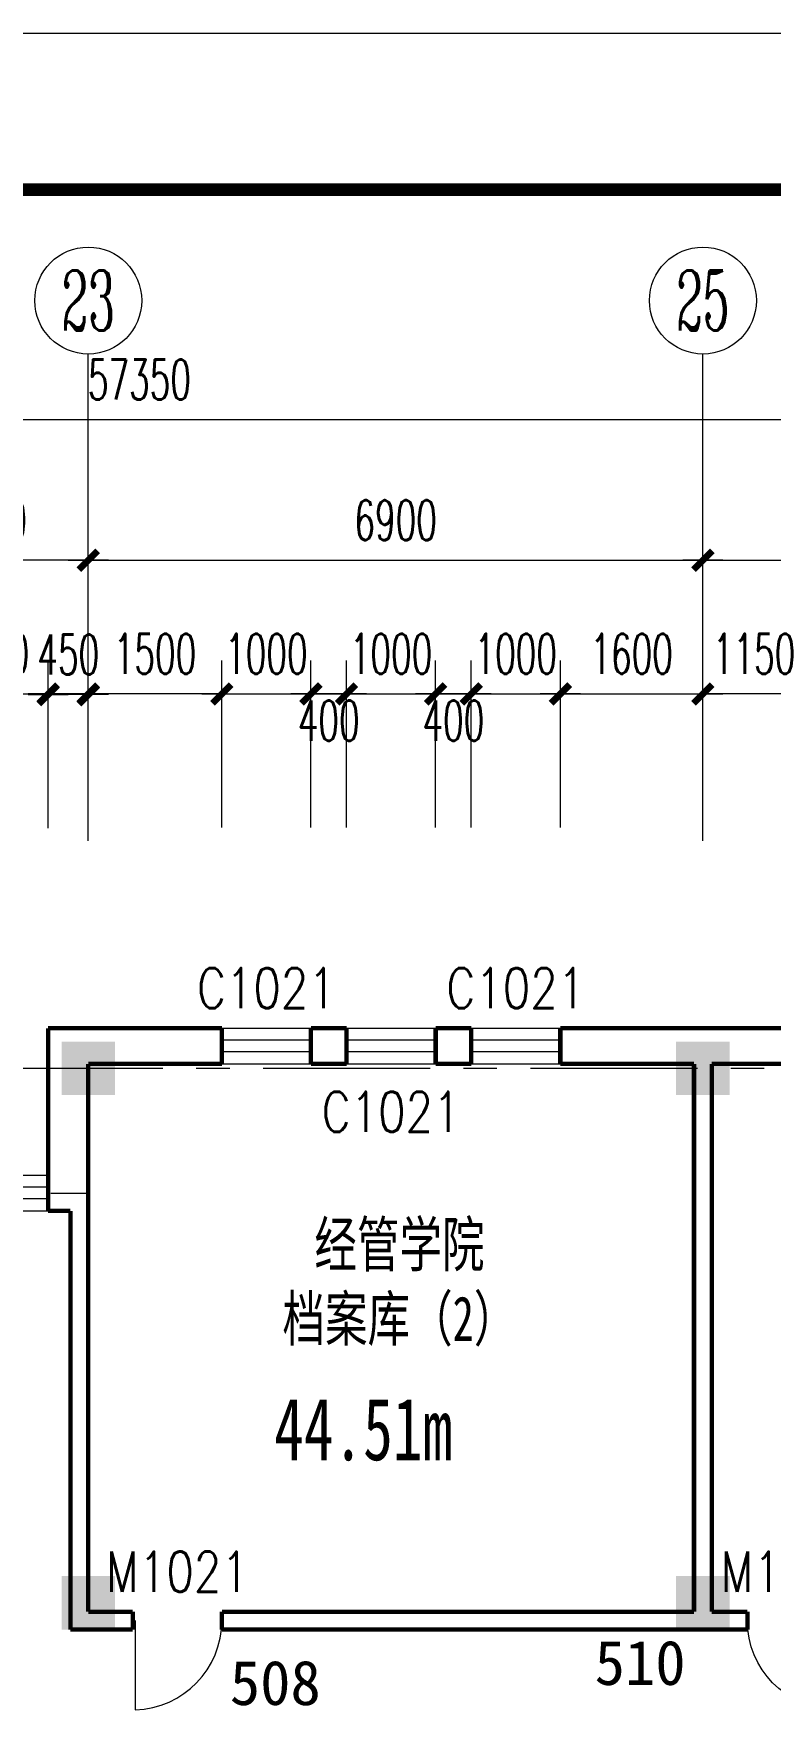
# Model space of a CAD drawing. Extents: x 2719331 to 3465925, y -270324 to -167476.
# Drawn here: x 3397543 to 3405816, y -187212 to -168389 of the extents above; entities that cross this region are included whole.
import ezdxf
from ezdxf.enums import TextEntityAlignment as Align

# ---------------------------------------------------------------- set-up
doc = ezdxf.new("R2010")
doc.units = 0
doc.header["$LTSCALE"] = 1500
doc.header["$MEASUREMENT"] = 0
doc.linetypes.add('CENTER', pattern=[2, 1.25, -0.25, 0.25, -0.25])
doc.layers.get('0').update_dxf_attribs({"linetype": 'CONTINUOUS', "lineweight": 0})
doc.layers.get('DEFPOINTS').update_dxf_attribs({"linetype": 'CONTINUOUS', "lineweight": 5})
for name, color, linetype, lineweight in [('AXIS', 7, 'CONTINUOUS', 5), ('AXIS_TEXT', 7, 'CONTINUOUS', 5), ('COLUMN', 7, 'CONTINUOUS', 5), ('DOTE', 7, 'CENTER', 5), ('U型玻璃', 7, 'CONTINUOUS', 5), ('WALL', 7, 'CONTINUOUS', 5), ('WINDOW', 7, 'CONTINUOUS', 5), ('WINDOW_TEXT', 7, 'CONTINUOUS', 5), ('我的', 7, 'CONTINUOUS', 5)]:
    doc.layers.add(name, color=color, linetype=linetype, lineweight=lineweight)
doc.layers.add('中文', color=4, linetype='CONTINUOUS')
doc.layers.add('地面', color=250, linetype='CONTINUOUS')
doc.styles.add('_SIMPLEX', font='SIMPLEX.shx', dxfattribs={"width": 0.6})
doc.styles.add('COMPLEX', font='COMPLEX')
doc.styles.add('DIM_FONT', font='romans.shx', dxfattribs={"width": 0.6})
doc.styles.add('HZ4', font='SimSun.ttf', dxfattribs={"width": 0.7, "height": 700})
doc.styles.add('SIMPLEX', font='SIMPLEX.SHX', dxfattribs={"width": 0.6})
doc.styles.get("Standard").update_dxf_attribs({"font": 'SIMHEI.TTF', "height": 1.2})
doc.dimstyles.new('DIMN150', dxfattribs={"dimscale": 1.5, "dimtxt": 300, "dimasz": 1, "dimexe": 250, "dimexo": 300, "dimgap": 150, "dimtad": 1, "dimdec": 0, "dimdsep": 46, "dimtxsty": 'DIM_FONT', "dimblk": '_DIMX', "dimcen": 2.5, "dimdle": 0.3, "dimclrd": 7, "dimclre": 256, "dimclrt": 256, "dimadec": 0, "dimazin": 0, "dimtfac": 1, "dimtdec": 0, "dimtix": 1, "dimtmove": 2, "dimatfit": 3, "dimldrblk": '_DIMX', "dimfxl": 1, "dimtvp": 1, "dimtolj": 1, "dimtzin": 0, "dimlwd": -1, "dimlwe": -1, "dimarcsym": 0})

# ---------------------------------------------------------------- blocks, each defined once
blk = doc.blocks.new('_FZH')
blk.add_solid([(0.5, -0.5), (-0.5, -0.5), (0.5, 0.5), (-0.5, 0.5)])
blk = doc.blocks.new('M_A2ZXL')
blk.add_line((-0.472, 0), (-0.472, -1))
blk.add_arc((-0.5, 0), 1, 271.6231, 0)
blk = doc.blocks.new('_WBLK')
for p, q in [((-0.5, 0.5), (0.5, 0.5)), ((0.5, 0.167), (-0.5, 0.167)), ((0.5, -0.167), (-0.5, -0.167)), ((-0.5, -0.5), (0.5, -0.5))]:
    blk.add_line(p, q)
at = {"layer": 'WINDOW_TEXT', "style": 'SIMPLEX', "flags": 9}
blk.add_attdef('A', text='', height=1, dxfattribs=at).set_placement((0, 1.5), align=Align.MIDDLE)
blk = doc.blocks.new('_AXISO')
blk.add_circle((0, 0), 0.5)
at = {"layer": 'AXIS_TEXT', "style": 'COMPLEX', "width": 1.041667}
blk.add_attdef('A', text='', height=0.56, dxfattribs=at).set_placement((-0.25, -0.28), (0.25, -0.28), align=Align.FIT)
blk = doc.blocks.new('_DIMX')
blk.add_line((-150, 0), (150, 0))
at = {"const_width": 50}
blk.add_lwpolyline([(-70, -70), (70, 70)], dxfattribs=at)
blk = doc.blocks.new('*D1224')
at = {"layer": 'DEFPOINTS', "color": 0, "lineweight": 25}
for p in [(3405058, -174302), (3398158, -177452), (3405058, -177452)]:
    blk.add_point(p, dxfattribs=at)
at = {"layer": '我的'}
for p, q in [((3398158, -177002), (3398158, -173927)), ((3405058, -177002), (3405058, -173927))]:
    blk.add_line(p, q, dxfattribs=at)
at = {"layer": '我的', "color": 7}
blk.add_line((3398159, -174302), (3405056, -174302), dxfattribs=at)
at = {"layer": '我的', "color": 7, "xscale": 1.5, "yscale": 1.5, "zscale": 1.5, "rotation": 180}
blk.add_blockref('_DIMX', (3398158, -174302), dxfattribs=at)
at = {"layer": '我的', "color": 7, "xscale": 1.5, "yscale": 1.5, "zscale": 1.5}
blk.add_blockref('_DIMX', (3405058, -174302), dxfattribs=at)
at = {"layer": '我的', "lineweight": 0, "insert": (3401608, -173852), "char_height": 450, "attachment_point": 5, "style": 'DIM_FONT'}
blk.add_mtext('\\A1;6900', dxfattribs=at)
blk = doc.blocks.new('*D1225')
at = {"layer": 'DEFPOINTS', "color": 0, "lineweight": 25}
for p in [(3408358, -174302), (3405058, -177452), (3408358, -177452)]:
    blk.add_point(p, dxfattribs=at)
at = {"layer": '我的'}
for p, q in [((3405058, -177002), (3405058, -173927)), ((3408358, -177002), (3408358, -173927))]:
    blk.add_line(p, q, dxfattribs=at)
at = {"layer": '我的', "color": 7}
blk.add_line((3405059, -174302), (3408356, -174302), dxfattribs=at)
at = {"layer": '我的', "color": 7, "xscale": 1.5, "yscale": 1.5, "zscale": 1.5, "rotation": 180}
blk.add_blockref('_DIMX', (3405058, -174302), dxfattribs=at)
at = {"layer": '我的', "color": 7, "xscale": 1.5, "yscale": 1.5, "zscale": 1.5}
blk.add_blockref('_DIMX', (3408358, -174302), dxfattribs=at)
at = {"layer": '我的', "lineweight": 0, "insert": (3406708, -173852), "char_height": 450, "attachment_point": 5, "style": 'DIM_FONT'}
blk.add_mtext('\\A1;3300', dxfattribs=at)
blk = doc.blocks.new('*D1230')
at = {"layer": 'DEFPOINTS', "color": 0, "lineweight": 25}
for p in [(3427408, -172723), (3427408, -177068), (3370057, -177293)]:
    blk.add_point(p, dxfattribs=at)
at = {"layer": '我的'}
for p, q in [((3370057, -176843), (3370057, -172348)), ((3427408, -176618), (3427408, -172348))]:
    blk.add_line(p, q, dxfattribs=at)
at = {"layer": '我的', "color": 7}
blk.add_line((3370059, -172723), (3427406, -172723), dxfattribs=at)
at = {"layer": '我的', "color": 7, "xscale": 1.5, "yscale": 1.5, "zscale": 1.5, "rotation": 180}
blk.add_blockref('_DIMX', (3370057, -172723), dxfattribs=at)
at = {"layer": '我的', "color": 7, "xscale": 1.5, "yscale": 1.5, "zscale": 1.5}
blk.add_blockref('_DIMX', (3427408, -172723), dxfattribs=at)
at = {"layer": '我的', "lineweight": 0, "insert": (3398732, -172273), "char_height": 450, "attachment_point": 5, "style": 'DIM_FONT'}
blk.add_mtext('\\A1;57350', dxfattribs=at)
blk = doc.blocks.new('*D1235')
at = {"layer": 'DEFPOINTS', "color": 0, "lineweight": 25}
for p in [(3400657, -175802), (3399657, -177752), (3400657, -177752)]:
    blk.add_point(p, dxfattribs=at)
at = {"layer": '我的'}
for p, q in [((3399657, -177302), (3399657, -175427)), ((3400657, -177302), (3400657, -175427))]:
    blk.add_line(p, q, dxfattribs=at)
at = {"layer": '我的', "color": 7}
for p, q in [((3399656, -175802), (3399654, -175802)), ((3399657, -175802), (3400657, -175802)), ((3400659, -175802), (3400660, -175802))]:
    blk.add_line(p, q, dxfattribs=at)
at = {"layer": '我的', "color": 7, "xscale": 1.5, "yscale": 1.5, "zscale": 1.5}
blk.add_blockref('_DIMX', (3399657, -175802), dxfattribs=at)
at = {"layer": '我的', "color": 7, "xscale": 1.5, "yscale": 1.5, "zscale": 1.5, "rotation": 180}
blk.add_blockref('_DIMX', (3400657, -175802), dxfattribs=at)
at = {"layer": '我的', "lineweight": 0, "insert": (3400157, -175352), "char_height": 450, "attachment_point": 5, "style": 'DIM_FONT'}
blk.add_mtext('\\A1;1000', dxfattribs=at)
blk = doc.blocks.new('*D1236')
at = {"layer": 'DEFPOINTS', "color": 0, "lineweight": 25}
for p in [(3401057, -175802), (3400657, -177752), (3401057, -177752)]:
    blk.add_point(p, dxfattribs=at)
at = {"layer": '我的'}
for p, q in [((3400657, -177302), (3400657, -175427)), ((3401057, -177302), (3401057, -175427))]:
    blk.add_line(p, q, dxfattribs=at)
at = {"layer": '我的', "color": 7}
for p, q in [((3400656, -175802), (3400654, -175802)), ((3400657, -175802), (3401057, -175802)), ((3401059, -175802), (3401060, -175802))]:
    blk.add_line(p, q, dxfattribs=at)
at = {"layer": '我的', "color": 7, "xscale": 1.5, "yscale": 1.5, "zscale": 1.5}
blk.add_blockref('_DIMX', (3400657, -175802), dxfattribs=at)
at = {"layer": '我的', "color": 7, "xscale": 1.5, "yscale": 1.5, "zscale": 1.5, "rotation": 180}
blk.add_blockref('_DIMX', (3401057, -175802), dxfattribs=at)
at = {"layer": '我的', "lineweight": 0, "insert": (3400857, -176102), "char_height": 450, "attachment_point": 5, "style": 'DIM_FONT'}
blk.add_mtext('\\A1;400', dxfattribs=at)
blk = doc.blocks.new('*D1237')
at = {"layer": 'DEFPOINTS', "color": 0, "lineweight": 25}
for p in [(3402057, -175802), (3401057, -177752), (3402057, -177752)]:
    blk.add_point(p, dxfattribs=at)
at = {"layer": '我的'}
for p, q in [((3401057, -177302), (3401057, -175427)), ((3402057, -177302), (3402057, -175427))]:
    blk.add_line(p, q, dxfattribs=at)
at = {"layer": '我的', "color": 7}
for p, q in [((3401056, -175802), (3401054, -175802)), ((3401057, -175802), (3402057, -175802)), ((3402059, -175802), (3402060, -175802))]:
    blk.add_line(p, q, dxfattribs=at)
at = {"layer": '我的', "color": 7, "xscale": 1.5, "yscale": 1.5, "zscale": 1.5}
blk.add_blockref('_DIMX', (3401057, -175802), dxfattribs=at)
at = {"layer": '我的', "color": 7, "xscale": 1.5, "yscale": 1.5, "zscale": 1.5, "rotation": 180}
blk.add_blockref('_DIMX', (3402057, -175802), dxfattribs=at)
at = {"layer": '我的', "lineweight": 0, "insert": (3401557, -175352), "char_height": 450, "attachment_point": 5, "style": 'DIM_FONT'}
blk.add_mtext('\\A1;1000', dxfattribs=at)
blk = doc.blocks.new('*D1238')
at = {"layer": 'DEFPOINTS', "color": 0, "lineweight": 25}
for p in [(3402457, -175802), (3402057, -177752), (3402457, -177752)]:
    blk.add_point(p, dxfattribs=at)
at = {"layer": '我的'}
for p, q in [((3402057, -177302), (3402057, -175427)), ((3402457, -177302), (3402457, -175427))]:
    blk.add_line(p, q, dxfattribs=at)
at = {"layer": '我的', "color": 7}
for p, q in [((3402056, -175802), (3402054, -175802)), ((3402057, -175802), (3402457, -175802)), ((3402459, -175802), (3402460, -175802))]:
    blk.add_line(p, q, dxfattribs=at)
at = {"layer": '我的', "color": 7, "xscale": 1.5, "yscale": 1.5, "zscale": 1.5}
blk.add_blockref('_DIMX', (3402057, -175802), dxfattribs=at)
at = {"layer": '我的', "color": 7, "xscale": 1.5, "yscale": 1.5, "zscale": 1.5, "rotation": 180}
blk.add_blockref('_DIMX', (3402457, -175802), dxfattribs=at)
at = {"layer": '我的', "lineweight": 0, "insert": (3402257, -176102), "char_height": 450, "attachment_point": 5, "style": 'DIM_FONT'}
blk.add_mtext('\\A1;400', dxfattribs=at)
blk = doc.blocks.new('*D1239')
at = {"layer": 'DEFPOINTS', "color": 0, "lineweight": 25}
for p in [(3403457, -175802), (3402457, -177752), (3403457, -177752)]:
    blk.add_point(p, dxfattribs=at)
at = {"layer": '我的'}
for p, q in [((3402457, -177302), (3402457, -175427)), ((3403457, -177302), (3403457, -175427))]:
    blk.add_line(p, q, dxfattribs=at)
at = {"layer": '我的', "color": 7}
for p, q in [((3402456, -175802), (3402454, -175802)), ((3402457, -175802), (3403457, -175802)), ((3403459, -175802), (3403460, -175802))]:
    blk.add_line(p, q, dxfattribs=at)
at = {"layer": '我的', "color": 7, "xscale": 1.5, "yscale": 1.5, "zscale": 1.5}
blk.add_blockref('_DIMX', (3402457, -175802), dxfattribs=at)
at = {"layer": '我的', "color": 7, "xscale": 1.5, "yscale": 1.5, "zscale": 1.5, "rotation": 180}
blk.add_blockref('_DIMX', (3403457, -175802), dxfattribs=at)
at = {"layer": '我的', "lineweight": 0, "insert": (3402957, -175352), "char_height": 450, "attachment_point": 5, "style": 'DIM_FONT'}
blk.add_mtext('\\A1;1000', dxfattribs=at)
blk = doc.blocks.new('*D1240')
at = {"layer": 'DEFPOINTS', "color": 0, "lineweight": 25}
for p in [(3405057, -175802), (3403457, -177752), (3405057, -177752)]:
    blk.add_point(p, dxfattribs=at)
at = {"layer": '我的'}
for p, q in [((3403457, -177302), (3403457, -175427)), ((3405057, -177302), (3405057, -175427))]:
    blk.add_line(p, q, dxfattribs=at)
at = {"layer": '我的', "color": 7}
blk.add_line((3403459, -175802), (3405056, -175802), dxfattribs=at)
at = {"layer": '我的', "color": 7, "xscale": 1.5, "yscale": 1.5, "zscale": 1.5, "rotation": 180}
blk.add_blockref('_DIMX', (3403457, -175802), dxfattribs=at)
at = {"layer": '我的', "color": 7, "xscale": 1.5, "yscale": 1.5, "zscale": 1.5}
blk.add_blockref('_DIMX', (3405057, -175802), dxfattribs=at)
at = {"layer": '我的', "lineweight": 0, "insert": (3404257, -175352), "char_height": 450, "attachment_point": 5, "style": 'DIM_FONT'}
blk.add_mtext('\\A1;1600', dxfattribs=at)
blk = doc.blocks.new('*D1186')
at = {"layer": 'DEFPOINTS', "color": 0, "lineweight": 25}
for p in [(3398157, -175802), (3398157, -177752), (3399657, -177752)]:
    blk.add_point(p, dxfattribs=at)
at = {"layer": '我的'}
for p, q in [((3398157, -177302), (3398157, -175427)), ((3399657, -177302), (3399657, -175427))]:
    blk.add_line(p, q, dxfattribs=at)
at = {"layer": '我的', "color": 7}
blk.add_line((3399656, -175802), (3398159, -175802), dxfattribs=at)
at = {"layer": '我的', "color": 7, "xscale": 1.5, "yscale": 1.5, "zscale": 1.5, "rotation": 180}
blk.add_blockref('_DIMX', (3398157, -175802), dxfattribs=at)
at = {"layer": '我的', "color": 7, "xscale": 1.5, "yscale": 1.5, "zscale": 1.5}
blk.add_blockref('_DIMX', (3399657, -175802), dxfattribs=at)
at = {"layer": '我的', "lineweight": 0, "insert": (3398907, -175352), "char_height": 450, "attachment_point": 5, "style": 'DIM_FONT'}
blk.add_mtext('\\A1;1500', dxfattribs=at)
blk = doc.blocks.new('*D1187')
at = {"layer": 'DEFPOINTS', "color": 0, "lineweight": 25}
for p in [(3405057, -175802), (3405057, -177752), (3406207, -177752)]:
    blk.add_point(p, dxfattribs=at)
at = {"layer": '我的'}
for p, q in [((3405057, -177302), (3405057, -175427)), ((3406207, -177302), (3406207, -175427))]:
    blk.add_line(p, q, dxfattribs=at)
at = {"layer": '我的', "color": 7}
for p, q in [((3405056, -175802), (3405054, -175802)), ((3406207, -175802), (3405057, -175802)), ((3406209, -175802), (3406210, -175802))]:
    blk.add_line(p, q, dxfattribs=at)
at = {"layer": '我的', "color": 7, "xscale": 1.5, "yscale": 1.5, "zscale": 1.5}
blk.add_blockref('_DIMX', (3405057, -175802), dxfattribs=at)
at = {"layer": '我的', "color": 7, "xscale": 1.5, "yscale": 1.5, "zscale": 1.5, "rotation": 180}
blk.add_blockref('_DIMX', (3406207, -175802), dxfattribs=at)
at = {"layer": '我的', "lineweight": 0, "insert": (3405632, -175352), "char_height": 450, "attachment_point": 5, "style": 'DIM_FONT'}
blk.add_mtext('\\A1;1150', dxfattribs=at)
blk = doc.blocks.new('*D1193')
at = {"layer": 'DEFPOINTS', "color": 0, "lineweight": 25}
for p in [(3395857, -174302), (3395857, -177452), (3398158, -177452)]:
    blk.add_point(p, dxfattribs=at)
at = {"layer": '我的'}
for p, q in [((3395857, -177002), (3395857, -173927)), ((3398158, -177002), (3398158, -173927))]:
    blk.add_line(p, q, dxfattribs=at)
at = {"layer": '我的', "color": 7}
blk.add_line((3398156, -174302), (3395859, -174302), dxfattribs=at)
at = {"layer": '我的', "color": 7, "xscale": 1.5, "yscale": 1.5, "zscale": 1.5, "rotation": 180}
blk.add_blockref('_DIMX', (3395857, -174302), dxfattribs=at)
at = {"layer": '我的', "color": 7, "xscale": 1.5, "yscale": 1.5, "zscale": 1.5}
blk.add_blockref('_DIMX', (3398158, -174302), dxfattribs=at)
at = {"layer": '我的', "lineweight": 0, "insert": (3397007, -173852), "char_height": 450, "attachment_point": 5, "style": 'DIM_FONT'}
blk.add_mtext('\\A1;2300', dxfattribs=at)
blk = doc.blocks.new('*D1197')
at = {"layer": 'DEFPOINTS', "color": 0, "lineweight": 25}
for p in [(3397708, -175802), (3396358, -177752), (3397708, -177760)]:
    blk.add_point(p, dxfattribs=at)
at = {"layer": '我的'}
for p, q in [((3396358, -177302), (3396358, -175427)), ((3397708, -177310), (3397708, -175427))]:
    blk.add_line(p, q, dxfattribs=at)
at = {"layer": '我的', "color": 7}
for p, q in [((3396356, -175802), (3396355, -175802)), ((3396358, -175802), (3397708, -175802)), ((3397709, -175802), (3397711, -175802))]:
    blk.add_line(p, q, dxfattribs=at)
at = {"layer": '我的', "color": 7, "xscale": 1.5, "yscale": 1.5, "zscale": 1.5}
blk.add_blockref('_DIMX', (3396358, -175802), dxfattribs=at)
at = {"layer": '我的', "color": 7, "xscale": 1.5, "yscale": 1.5, "zscale": 1.5, "rotation": 180}
blk.add_blockref('_DIMX', (3397708, -175802), dxfattribs=at)
at = {"layer": '我的', "lineweight": 0, "insert": (3397033, -175352), "char_height": 450, "attachment_point": 5, "style": 'DIM_FONT'}
blk.add_mtext('\\A1;1350', dxfattribs=at)
blk = doc.blocks.new('*D1198')
at = {"layer": 'DEFPOINTS', "color": 0, "lineweight": 25}
for p in [(3397708, -175810), (3397708, -177760), (3398158, -177760)]:
    blk.add_point(p, dxfattribs=at)
at = {"layer": '我的'}
for p, q in [((3397708, -177310), (3397708, -175435)), ((3398158, -177310), (3398158, -175435))]:
    blk.add_line(p, q, dxfattribs=at)
at = {"layer": '我的', "color": 7}
for p, q in [((3397706, -175810), (3397705, -175810)), ((3398158, -175810), (3397708, -175810)), ((3398159, -175810), (3398161, -175810))]:
    blk.add_line(p, q, dxfattribs=at)
at = {"layer": '我的', "color": 7, "xscale": 1.5, "yscale": 1.5, "zscale": 1.5}
blk.add_blockref('_DIMX', (3397708, -175810), dxfattribs=at)
at = {"layer": '我的', "color": 7, "xscale": 1.5, "yscale": 1.5, "zscale": 1.5, "rotation": 180}
blk.add_blockref('_DIMX', (3398158, -175810), dxfattribs=at)
at = {"layer": '我的', "lineweight": 0, "insert": (3397933, -175360), "char_height": 450, "attachment_point": 5, "style": 'DIM_FONT'}
blk.add_mtext('\\A1;450', dxfattribs=at)

msp = doc.modelspace()

# ---------------------------------------------------------------- linework, layer by layer
at = {"layer": 'AXIS', "color": 250}
msp.add_lwpolyline([(3329204, -168389.2), (3329204, -269702.6), (3465924.5, -269702.6), (3465924.5, -168389.2)], close=True, dxfattribs=at)
at = {"layer": 'AXIS', "color": 0, "const_width": 140.2}
msp.add_lwpolyline([(3330956.8, -170142), (3330956.8, -267949.7), (3464171.7, -267949.7), (3464171.7, -170142)], close=True, dxfattribs=at)
at = {"layer": 'DOTE', "lineweight": 0}
for p, q in [((3388120.6, -180004.1), (3434541, -180004.1)), ((3394738.4, -181404.1), (3398157.2, -181404.1))]:
    msp.add_line(p, q, dxfattribs=at)
at = {"layer": 'U型玻璃', "lineweight": 0}
for p, q in [((3396357.2, -181204.1), (3397707.2, -181204.1)), ((3397707.2, -181337.5), (3396357.2, -181337.5)), ((3397707.2, -181470.8), (3396357.2, -181470.8)), ((3396357.2, -181604.1), (3397707.2, -181604.1))]:
    msp.add_line(p, q, dxfattribs=at)
at = {"layer": 'WALL', "lineweight": 0, "const_width": 50}
for points in [[(3397707.2, -181204.1), (3397707.2, -179554.1)], [(3397707.2, -179554.1), (3399657.2, -179554.1)], [(3399657.2, -179554.1), (3399657.2, -179954.1)], [(3400657.2, -179554.1), (3400657.2, -179954.1)], [(3400657.2, -179554.1), (3401057.2, -179554.1)], [(3401057.2, -179554.1), (3401057.2, -179954.1)], [(3402057.2, -179554.1), (3402057.2, -179954.1)], [(3402057.2, -179554.1), (3402457.2, -179554.1)], [(3402457.2, -179554.1), (3402457.2, -179954.1)], [(3403457.2, -179554.1), (3403457.2, -179954.1)], [(3403457.2, -179554.1), (3406207.2, -179554.1)], [(3398157.2, -186104.1), (3398157.2, -179954.1)], [(3398157.2, -179954.1), (3399657.2, -179954.1)], [(3400657.2, -179954.1), (3401057.2, -179954.1)], [(3402057.2, -179954.1), (3402457.2, -179954.1)], [(3403457.2, -179954.1), (3404957.2, -179954.1)], [(3404957.2, -186104.1), (3404957.2, -179954.1)], [(3405157.2, -179954.1), (3406207.2, -179954.1)], [(3405157.2, -186104.1), (3405157.2, -179954.1)], [(3397707.2, -181204.1), (3397707.2, -181604.1)], [(3397957.2, -181604.1), (3397707.2, -181604.1)], [(3397957.2, -186304.1), (3397957.2, -181604.1)], [(3398657.2, -186104.1), (3398157.2, -186104.1)], [(3398657.2, -186104.1), (3398657.2, -186304.1)], [(3399657.2, -186104.1), (3399657.2, -186304.1)], [(3404957.2, -186104.1), (3399657.2, -186104.1)], [(3405157.2, -186104.1), (3405557.4, -186104.1)], [(3405557.4, -186104.1), (3405557.4, -186304.1)], [(3398657.2, -186304.1), (3397957.2, -186304.1)], [(3399657.2, -186304.1), (3405557.4, -186304.1)]]:
    msp.add_lwpolyline(points, dxfattribs=at)
at = {"layer": '我的', "lineweight": 0}
for p, q in [((3398157.6, -177451.6), (3398157.5, -171986.4)), ((3405057.6, -177451.6), (3405057.5, -171986.4))]:
    msp.add_line(p, q, dxfattribs=at)

# ---------------------------------------------------------------- block references
at = {"layer": 'COLUMN', "lineweight": 0, "xscale": 600, "yscale": 600, "zscale": 600}
for p in [(3398157.2, -180004.1), (3405057.2, -180004.1), (3398157.2, -186004.1), (3405057.2, -186004.1)]:
    msp.add_blockref('_FZH', p, dxfattribs=at)
at = {"layer": 'WINDOW', "lineweight": 0}
ref = msp.add_blockref('_WBLK', (3400157.2, -179754.1), dxfattribs=dict(at, xscale=1000, yscale=399.999105035793, zscale=1000))
ref.add_attrib('A', 'C1021', dxfattribs={"layer": 'WINDOW_TEXT', "height": 450, "style": '_SIMPLEX', "width": 0.8, "flags": 8}).set_placement((3400157.2, -179104.1), align=Align.MIDDLE)
ref = msp.add_blockref('_WBLK', (3402957.2, -179754.1), dxfattribs=dict(at, xscale=1000, yscale=399.999105035793, zscale=1000))
ref.add_attrib('A', 'C1021', dxfattribs={"layer": 'WINDOW_TEXT', "height": 450, "style": '_SIMPLEX', "width": 0.8, "flags": 8}).set_placement((3402957.2, -179104.1), align=Align.MIDDLE)
ref = msp.add_blockref('_WBLK', (3401557.2, -179754.1), dxfattribs=dict(at, xscale=1000, yscale=399.999105035793, zscale=1000))
ref.add_attrib('A', 'C1021', dxfattribs={"layer": 'WINDOW_TEXT', "height": 450, "style": '_SIMPLEX', "width": 0.8, "flags": 8}).set_placement((3401557.2, -180492.3), align=Align.MIDDLE)
ref = msp.add_blockref('M_A2ZXL', (3399157.2, -186204.1), dxfattribs=dict(at, xscale=1000, yscale=1000, zscale=1000))
ref.add_attrib('A', 'M1021', dxfattribs={"layer": 'WINDOW_TEXT', "height": 450, "style": '_SIMPLEX', "width": 0.8, "flags": 8}).set_placement((3399157.2, -185654.1), align=Align.MIDDLE)
ref = msp.add_blockref('M_A2ZXL', (3406057.4, -186204.1), dxfattribs=dict(at, xscale=-1000, yscale=1000, zscale=1000))
ref.add_attrib('A', 'M1021', dxfattribs={"layer": 'WINDOW_TEXT', "height": 450, "style": '_SIMPLEX', "width": 0.8, "flags": 8}).set_placement((3406057.4, -185654.1), align=Align.MIDDLE)
at = {"layer": '我的', "lineweight": 0}
ref = msp.add_blockref('_AXISO', (3398157.5, -171386.4), dxfattribs=dict(at, xscale=1200, yscale=1200, zscale=1200))
ref.add_attrib('A', '23', dxfattribs={"layer": 'AXIS_TEXT', "height": 672, "style": 'COMPLEX', "width": 0.551471}).set_placement((3397857.5, -171722.4), (3398457.5, -171722.4), align=Align.FIT)
ref = msp.add_blockref('_AXISO', (3405057.5, -171386.4), dxfattribs=dict(at, xscale=1200, yscale=1200, zscale=1200))
ref.add_attrib('A', '25', dxfattribs={"layer": 'AXIS_TEXT', "height": 672, "style": 'COMPLEX', "width": 0.551471}).set_placement((3404757.5, -171722.4), (3405357.5, -171722.4), align=Align.FIT)

# ---------------------------------------------------------------- texts
at = {"layer": '中文', "char_height": 500, "width": 6011.563, "attachment_point": 1}
for s, insert in [('{\\fFangSong_GB2312|b0|i0|c134|p49;\\C0;510}', (3403842.5, -186425.8)), ('{\\fFangSong_GB2312|b0|i0|c134|p49;\\C0;508}', (3399747.3, -186651))]:
    msp.add_mtext(s, dxfattribs=dict(at, insert=insert))
at = {"layer": '地面', "lineweight": 25, "insert": (3400243.7, -183703.2), "char_height": 700, "width": 3078.14, "attachment_point": 1, "style": 'HZ4'}
msp.add_mtext('{\\C3;44.51m}', dxfattribs=at)
at = {"layer": '我的', "lineweight": 25, "insert": (3401650.8, -181729.7), "char_height": 500, "width": 4526.82, "attachment_point": 2, "style": 'HZ4'}
msp.add_mtext('{\\f宋体|b0|i0|c134|p2;经管学院\\P档案库（2）}', dxfattribs=at)

# ---------------------------------------------------------------- dimensions: what is measured, and where the dimension line sits
at = {"layer": '我的', "lineweight": 0}
for base, p1, p2, picture, middle in [((3427407.6, -172722.5), (3370057.2, -177292.8), (3427407.6, -177067.9), '*D1230', (3398732.4, -172272.5)), ((3395857.2, -174301.6), (3398157.6, -177451.7), (3395857.2, -177451.6), '*D1193', (3397007.4, -173851.6)), ((3405057.6, -174301.6), (3398157.6, -177451.6), (3405057.6, -177451.6), '*D1224', (3401607.6, -173851.6)), ((3408357.6, -174301.6), (3405057.6, -177451.6), (3408357.6, -177451.6), '*D1225', (3406707.6, -173851.6)), ((3397707.6, -175801.6), (3396357.9, -177751.6), (3397707.6, -177759.6), '*D1197', (3397032.7, -175351.6)), ((3397707.6, -175809.6), (3398157.6, -177759.6), (3397707.6, -177759.6), '*D1198', (3397932.6, -175359.6)), ((3398157.2, -175801.6), (3399657.2, -177751.6), (3398157.2, -177751.6), '*D1186', (3398907.2, -175351.6)), ((3400657.2, -175801.6), (3399657.2, -177751.6), (3400657.2, -177751.6), '*D1235', (3400157.2, -175351.6)), ((3402057.2, -175801.6), (3401057.2, -177751.6), (3402057.2, -177751.6), '*D1237', (3401557.2, -175351.6)), ((3403457.2, -175801.6), (3402457.2, -177751.6), (3403457.2, -177751.6), '*D1239', (3402957.2, -175351.6)), ((3405057.2, -175801.6), (3403457.2, -177751.6), (3405057.2, -177751.6), '*D1240', (3404257.2, -175351.6)), ((3405057.2, -175801.6), (3406207.2, -177751.6), (3405057.2, -177751.6), '*D1187', (3405632.2, -175351.6))]:
    dim = msp.add_linear_dim(base=base, p1=p1, p2=p2, dimstyle='DIMN150', dxfattribs=at)
    dim.commit()
    dim.dimension.update_dxf_attribs({"geometry": picture, "text_midpoint": middle})
for base, p1, p2, picture, middle in [((3401057.2, -175801.6), (3400657.2, -177751.6), (3401057.2, -177751.6), '*D1236', (3400857.2, -176101.6)), ((3402457.2, -175801.6), (3402057.2, -177751.6), (3402457.2, -177751.6), '*D1238', (3402257.2, -176101.6))]:
    dim = msp.add_linear_dim(base=base, p1=p1, p2=p2, dimstyle='DIMN150', dxfattribs=at)
    dim.commit()
    dim.dimension.update_dxf_attribs({"geometry": picture, "text_midpoint": middle, "dimtype": 160})

doc.saveas('drawing.dxf')
